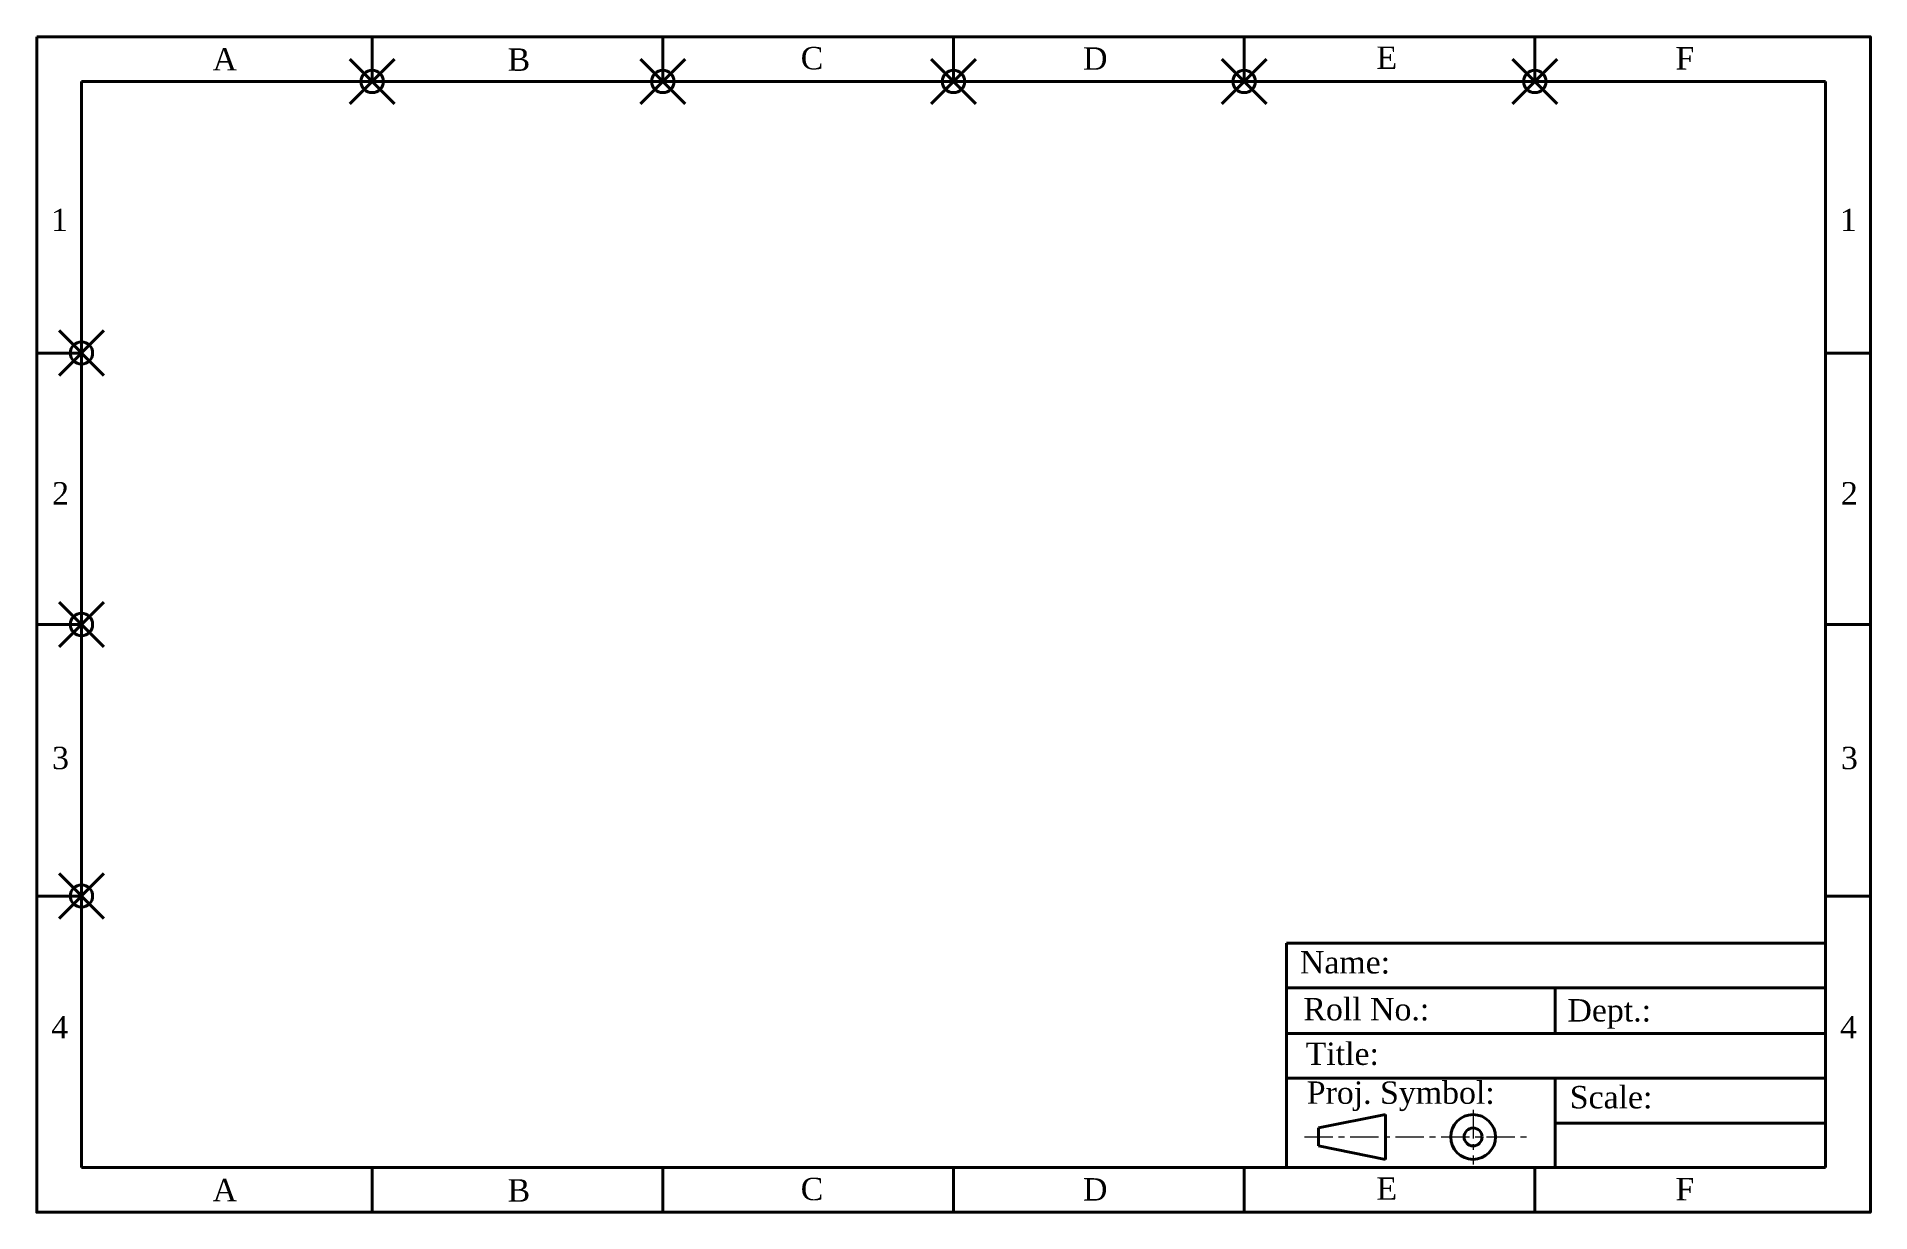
# Paper-space layout 'Layout1' of a CAD drawing. Header units: millimetres. Extents: x 0 to 410, y 0 to 263.
import ezdxf

# ---------------------------------------------------------------- set-up
doc = ezdxf.new("R2010")
doc.units = ezdxf.units.MM
doc.header["$PDMODE"] = 35
doc.header["$PDSIZE"] = 5
doc.linetypes.add('CENTER', pattern=[50.8, 31.75, -6.35, 6.35, -6.35])
doc.layers.add('Center', color=1, linetype='CENTER', lineweight=18)
doc.layers.add('Margin+Title', color=7, linetype='Continuous', lineweight=40)
doc.styles.get("Standard").update_dxf_attribs({"font": 'times.ttf'})

psp = doc.layouts.get("Layout1")

# ---------------------------------------------------------------- linework, layer by layer
at = {"layer": 'Center', "ltscale": 0.2}
for p, q in [((321.04, 23.12), (321.04, 10.95)), ((283.4, 17.08), (333.97, 17.08))]:
    psp.add_line(p, q, dxfattribs=at)
at = {"layer": 'Margin+Title'}
for p, q in [((75.18, 252.71), (75.18, 262.71)), ((140.1, 252.71), (140.1, 262.71)), ((205.01, 252.71), (205.01, 262.71)), ((269.92, 252.71), (269.92, 262.71)), ((334.83, 252.71), (334.83, 262.71)), ((10.27, 252.71), (399.75, 252.71)), ((10.27, 10.26), (10.27, 252.71)), ((399.75, 252.71), (399.75, 10.26)), ((10.27, 192.09), (0.27, 192.09)), ((409.75, 192.09), (399.75, 192.09)), ((10.27, 131.48), (0.27, 131.48)), ((409.75, 131.48), (399.75, 131.48)), ((10.27, 70.87), (0.27, 70.87)), ((409.75, 70.87), (399.75, 70.87)), ((279.36, 10.35), (279.36, 60.35)), ((279.36, 60.35), (399.36, 60.35)), ((279.36, 50.35), (399.36, 50.35)), ((339.36, 50.35), (339.36, 40.18)), ((279.36, 40.18), (399.36, 40.18)), ((279.36, 30.18), (399.36, 30.18)), ((339.36, 30.18), (339.36, 10.35)), ((286.5, 19.08), (301.5, 22.08)), ((301.5, 22.08), (301.5, 12.08)), ((286.5, 17.08), (286.5, 19.08)), ((286.5, 17.08), (286.5, 15.08)), ((339.36, 20.18), (399.36, 20.18)), ((286.5, 15.08), (301.5, 12.08)), ((399.75, 10.26), (10.27, 10.26)), ((75.18, 0.26), (75.18, 10.26)), ((140.1, 0.26), (140.1, 10.26)), ((205.01, 0.26), (205.01, 10.26)), ((269.92, 0.26), (269.92, 10.26)), ((334.83, 0.26), (334.83, 10.26))]:
    psp.add_line(p, q, dxfattribs=at)
psp.add_lwpolyline([(0.27, 262.71), (409.75, 262.71), (409.75, 0.26), (0.27, 0.26)], close=True, dxfattribs=at)
for radius in [5, 2]:
    psp.add_circle((321.04, 17.08), radius, dxfattribs=at)
for p in [(75.18, 252.71), (140.1, 252.71), (205.01, 252.71), (269.92, 252.71), (334.83, 252.71), (10.27, 192.09), (10.27, 131.48), (10.27, 70.87)]:
    psp.add_point(p, dxfattribs=at)

# ---------------------------------------------------------------- texts
for s, p in [('A', (39.56, 255.17)), ('B', (105.44, 255.09)), ('C', (170.89, 255.42)), ('D', (233.94, 255.33)), ('E', (299.46, 255.51)), ('F', (366.24, 255.38)), ('1', (3.49, 219.3)), ('1', (402.97, 219.3)), ('2', (3.71, 158.27)), ('2', (403.18, 158.27)), ('3', (3.71, 99.19)), ('3', (403.19, 99.19)), ('Name:', (282.37, 53.57)), ('Roll No.:', (283.14, 43.11)), ('Dept.:', (342.12, 42.85)), ('4', (3.51, 39.09)), ('4', (402.99, 39.09)), ('Title:', (283.65, 33.16)), ('Proj. Symbol:', (283.9, 24.48)), ('Scale:', (342.63, 23.46)), ('A', (39.56, 2.72)), ('B', (105.44, 2.64)), ('C', (170.89, 2.97)), ('D', (233.94, 2.88)), ('E', (299.46, 3.06)), ('F', (366.24, 2.93))]:
    psp.add_text(s, height=5, dxfattribs=at).set_placement(p)

doc.saveas('drawing.dxf')
